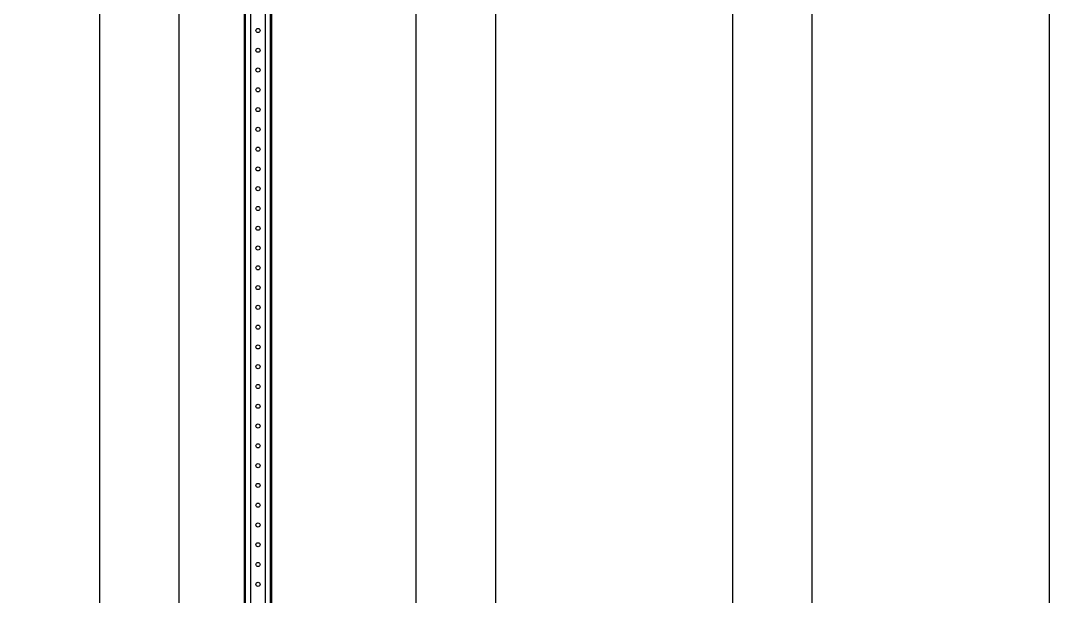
# Model space of a CAD drawing. Header units: millimetres. Extents: x -962357 to -591296, y -223672 to 59420.
# Drawn here: x -778730 to -777430, y -177807 to -177079 of the extents above; entities that cross this region are included whole.
import ezdxf

# ---------------------------------------------------------------- set-up
doc = ezdxf.new("R2010")
doc.units = ezdxf.units.MM
for name, color, linetype in [('000 - WIPEOUT', 250, 'Continuous'), ('001 - ASCESSORIES', 251, 'Continuous'), ('A11_ALU.SOLID SHEET', 2, 'Continuous')]:
    doc.layers.add(name, color=color, linetype=linetype)

# ---------------------------------------------------------------- blocks, each defined once
blk = doc.blocks.new('*U4717')
at = {"color": 3}
for points in [[(-1050, -26450), (1050, -26450), (1050, -26750), (-1050, -26750)], [(-1050, -26850), (1050, -26850), (1050, -27150), (-1050, -27150)], [(-1050, -27250), (1050, -27250), (1050, -27550), (-1050, -27550)], [(-1050, -27650), (1050, -27650), (1050, -27950), (-1050, -27950)]]:
    blk.add_wipeout(points, dxfattribs=at).dxf.layer = '000 - WIPEOUT'
at = {"layer": 'A11_ALU.SOLID SHEET', "color": 0, "linetype": 'ByBlock'}
for points in [[(-1050, -26750), (1050, -26750), (1050, -26450), (-1050, -26450)], [(-1050, -27150), (1050, -27150), (1050, -26850), (-1050, -26850)], [(-1050, -27550), (1050, -27550), (1050, -27250), (-1050, -27250)], [(-1050, -27950), (1050, -27950), (1050, -27650), (-1050, -27650)]]:
    blk.add_lwpolyline(points, close=True, dxfattribs=at)
blk = doc.blocks.new('*U4945')
at = {"color": 6}
blk.add_wipeout([(1425, -17), (-1425, -17), (-1425, 17), (1425, 17)], dxfattribs=at).dxf.layer = '000 - WIPEOUT'
at = {"layer": '001 - ASCESSORIES', "color": 0, "linetype": 'ByBlock'}
for p, q in [((1425, 15.8), (-1425, 15.8)), ((1425, -15.8), (-1425, -15.8))]:
    blk.add_line(p, q, dxfattribs=at)
at = {"layer": '001 - ASCESSORIES', "color": 1}
blk.add_lwpolyline([(1425, 17), (1425, -17), (-1425, -17), (-1425, 17)], close=True, dxfattribs=at)
at = {"layer": '001 - ASCESSORIES', "color": 0, "linetype": 'ByBlock'}
for points in [[(-1425, 17), (-1425, 9), (1425, 9), (1425, 17)], [(-1425, -9), (-1425, -17), (1425, -17), (1425, -9)]]:
    blk.add_lwpolyline(points, close=True, dxfattribs=at)
at = {"layer": '001 - ASCESSORIES', "color": 1, "linetype": 'Continuous'}
for centre in [(-700, 0), (-675, 0), (-650, 0), (-625, 0), (-600, 0), (-575, 0), (-550, 0), (-525, 0), (-500, 0), (-475, 0), (-450, 0), (-425, 0), (-400, 0), (-375, 0), (-350, 0), (-325, 0), (-300, 0), (-275, 0), (-250, 0), (-225, 0), (-200, 0), (-175, 0), (-150, 0), (-125, 0), (-100, 0), (-75, 0), (-50, 0), (-25, 0), (0, 0)]:
    blk.add_circle(centre, 2.6, dxfattribs=at)
blk = doc.blocks.new('*U4956')
at = {"layer": 'A11_ALU.SOLID SHEET', "color": 0, "linetype": 'ByBlock', "rotation": 270}
blk.add_blockref('*U4717', (-6300, -2017), dxfattribs=at)
at = {"layer": '001 - ASCESSORIES', "linetype": 'ByBlock', "rotation": 270}
blk.add_blockref('*U4945', (-33750, -2017), dxfattribs=at)
blk = doc.blocks.new('*U695')
at = {"color": 3}
for points in [[(-1050, -26450), (1050, -26450), (1050, -26750), (-1050, -26750)], [(-1050, -26850), (1050, -26850), (1050, -27150), (-1050, -27150)], [(-1050, -27250), (1050, -27250), (1050, -27550), (-1050, -27550)], [(-1050, -27650), (1050, -27650), (1050, -27950), (-1050, -27950)]]:
    blk.add_wipeout(points, dxfattribs=at).dxf.layer = '000 - WIPEOUT'
at = {"layer": 'A11_ALU.SOLID SHEET', "color": 0, "linetype": 'ByBlock'}
for points in [[(-1050, -26750), (1050, -26750), (1050, -26450), (-1050, -26450)], [(-1050, -27150), (1050, -27150), (1050, -26850), (-1050, -26850)], [(-1050, -27550), (1050, -27550), (1050, -27250), (-1050, -27250)], [(-1050, -27950), (1050, -27950), (1050, -27650), (-1050, -27650)]]:
    blk.add_lwpolyline(points, close=True, dxfattribs=at)
blk = doc.blocks.new('*U558')
at = {"color": 6}
blk.add_wipeout([(1425, -17), (-1425, -17), (-1425, 17), (1425, 17)], dxfattribs=at).dxf.layer = '000 - WIPEOUT'
at = {"layer": '001 - ASCESSORIES', "color": 0, "linetype": 'ByBlock'}
for p, q in [((1425, 15.8), (-1425, 15.8)), ((1425, -15.8), (-1425, -15.8))]:
    blk.add_line(p, q, dxfattribs=at)
at = {"layer": '001 - ASCESSORIES', "color": 1}
blk.add_lwpolyline([(1425, 17), (1425, -17), (-1425, -17), (-1425, 17)], close=True, dxfattribs=at)
at = {"layer": '001 - ASCESSORIES', "color": 0, "linetype": 'ByBlock'}
for points in [[(-1425, 17), (-1425, 9), (1425, 9), (1425, 17)], [(-1425, -9), (-1425, -17), (1425, -17), (1425, -9)]]:
    blk.add_lwpolyline(points, close=True, dxfattribs=at)
at = {"layer": '001 - ASCESSORIES', "color": 1, "linetype": 'Continuous'}
for centre in [(-700, 0), (-675, 0), (-650, 0), (-625, 0), (-600, 0), (-575, 0), (-550, 0), (-525, 0), (-500, 0), (-475, 0), (-450, 0), (-425, 0), (-400, 0), (-375, 0), (-350, 0), (-325, 0), (-300, 0), (-275, 0), (-250, 0), (-225, 0), (-200, 0), (-175, 0), (-150, 0), (-125, 0), (-100, 0), (-75, 0), (-50, 0), (-25, 0), (0, 0)]:
    blk.add_circle(centre, 2.6, dxfattribs=at)

msp = doc.modelspace()

# ---------------------------------------------------------------- block references
msp.add_blockref('*U4956', (-744680, -175774.4))

# ---------------------------------------------------------------- next in the draw order: block references
at = {"layer": 'A11_ALU.SOLID SHEET', "color": 0, "linetype": 'ByBlock', "rotation": 270}
msp.add_blockref('*U695', (-750980, -177791.4), dxfattribs=at)

# ---------------------------------------------------------------- next in the draw order: block references
at = {"layer": '001 - ASCESSORIES', "linetype": 'ByBlock', "rotation": 270}
msp.add_blockref('*U558', (-778430, -177791.4), dxfattribs=at)

doc.saveas('drawing.dxf')
